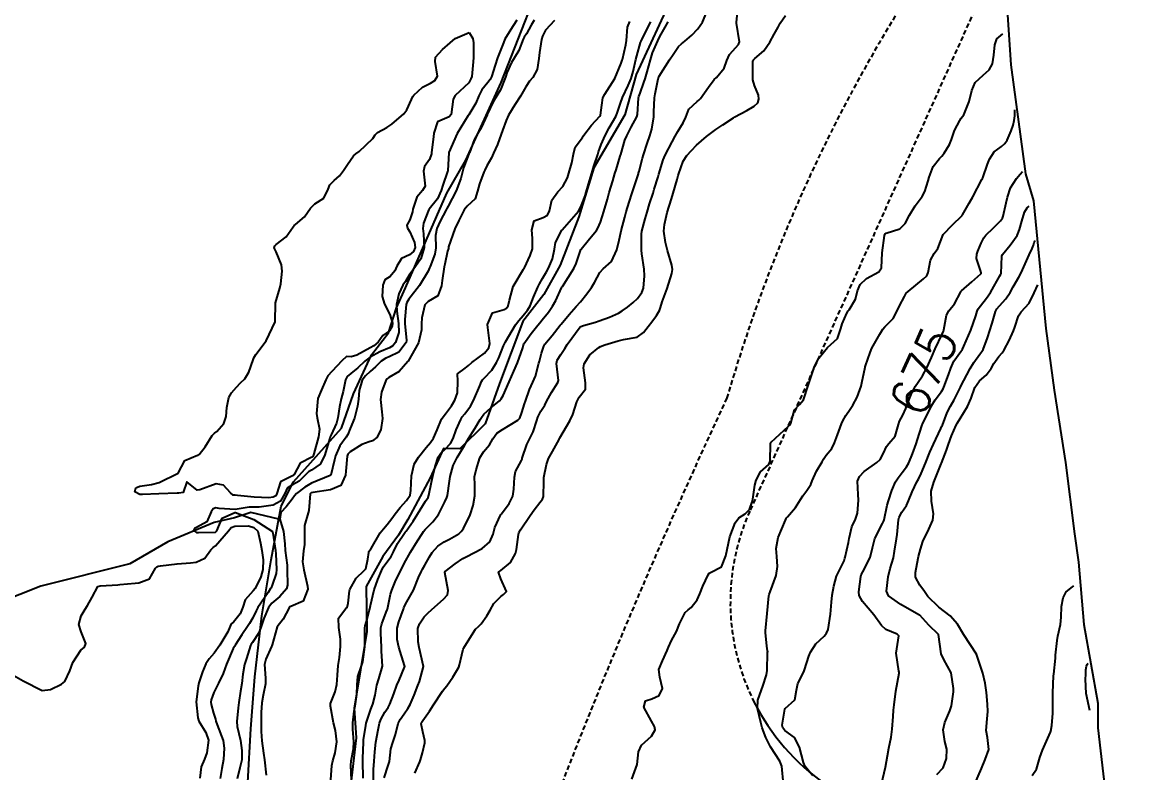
# Model space of a CAD drawing. Header units: metres. Extents: x 292545 to 299085, y 7450245 to 7463078.
# Drawn here: x 296272.5 to 296388.9, y 7456040.7 to 7456119.5 of the extents above; entities that cross this region are included whole.
import ezdxf
from ezdxf.enums import TextEntityAlignment as Align

# ---------------------------------------------------------------- set-up
doc = ezdxf.new("R2010")
doc.units = ezdxf.units.M
doc.linetypes.add('DASHED', pattern=[0.75, 0.5, -0.25])
for name, color, linetype in [('Area', 45, 'Continuous'), ('Cotas', 45, 'Continuous'), ('Curvas de Nivel 1m', 11, 'Continuous'), ('Curvas de Nivel 5m', 15, 'Continuous'), ('Hidrografia', 140, 'Continuous'), ('Vias Primárias', 230, 'Continuous'), ('Vias Secundárias', 230, 'DASHED')]:
    doc.layers.add(name, color=color, linetype=linetype)
doc.styles.add('Style-STANDARD', font='STANDARD.shx')

msp = doc.modelspace()

# ---------------------------------------------------------------- linework, layer by layer
at = {"layer": 'Area'}
msp.add_polyline3d([(296375.98, 7456120.31, 672.32), (296376.34, 7456115.07, 672.82), (296377.88, 7456103.61, 685.42), (296378.71, 7456100.78, 686.59), (296380, 7456087.37, 693.21), (296380.88, 7456080.91, 680.4), (296382.08, 7456073.3, 686.42), (296383, 7456065.82, 679.06), (296383.42, 7456062.84, 683.34), (296383.99, 7456056.3, 682.35), (296385.45, 7456048.04, 692.79), (296385.47, 7456045.43, 693.32), (296386.59, 7456035.78, 680.1)], dxfattribs=at)
at = {"layer": 'Curvas de Nivel 1m', "flags": 128}
for points, elevation in [([(296310.55, 7456040.19), (296310.98, 7456041.5), (296311.09, 7456041.91), (296311.25, 7456043.25), (296311.44, 7456043.91), (296311.75, 7456044.76), (296312.03, 7456045.91), (296312.22, 7456046.31), (296312.63, 7456046.9), (296313.04, 7456047.49), (296313.27, 7456047.89), (296313.68, 7456048.86), (296314.09, 7456049.89), (296314.24, 7456050.31), (296314.69, 7456051.88), (296314.22, 7456053.88), (296314.11, 7456054.49), (296314.09, 7456055.89), (296314.26, 7456056.37), (296314.75, 7456057.1), (296315.13, 7456057.5), (296315.54, 7456057.87), (296316.77, 7456058.94), (296317.21, 7456059.41), (296317.27, 7456059.85), (296316.91, 7456061.74), (296316.95, 7456061.85), (296317.99, 7456062.67), (296318.82, 7456063.22), (296319.21, 7456063.44), (296319.95, 7456063.81), (296320.84, 7456064.27), (296321.65, 7456064.98), (296321.98, 7456065.79), (296322.18, 7456066.47), (296322.76, 7456067.78), (296322.81, 7456067.85), (296322.88, 7456067.93), (296323.66, 7456069), (296324.04, 7456069.77), (296324.17, 7456070.51), (296324.23, 7456071.77), (296324.34, 7456072.35), (296324.95, 7456073.51), (296325.03, 7456073.67), (296325.05, 7456073.75), (296325.51, 7456075.2), (296325.79, 7456075.74), (296326.2, 7456076.51), (296326.57, 7456077.73), (296326.67, 7456078.06), (296327.01, 7456078.69), (296327.41, 7456079.34), (296327.6, 7456079.72), (296328.1, 7456080.65), (296328.79, 7456081.71), (296328.83, 7456081.92), (296328.65, 7456083.71), (296328.72, 7456084.06), (296329.08, 7456084.64), (296329.51, 7456085.28), (296329.77, 7456085.7), (296331.11, 7456087.54), (296331.19, 7456087.6), (296331.47, 7456087.68), (296332.73, 7456088.05), (296333.12, 7456088.18), (296334.2, 7456088.57), (296335.13, 7456088.99), (296335.54, 7456089.22), (296336.1, 7456089.62), (296336.68, 7456090.09), (296337.15, 7456090.53), (296337.61, 7456091.15), (296337.76, 7456091.6), (296337.87, 7456092.91), (296337.84, 7456093.6), (296337.59, 7456095.22), (296337.56, 7456095.61), (296337.55, 7456097.29), (296337.59, 7456097.61), (296337.95, 7456098.9), (296338.15, 7456099.6), (296338.41, 7456100.46), (296338.77, 7456101.6), (296338.89, 7456101.99), (296339.3, 7456103.31), (296339.39, 7456103.59), (296339.83, 7456105.08), (296340.04, 7456105.58), (296340.77, 7456106.99), (296341.08, 7456107.56), (296341.36, 7456108.06), (296341.95, 7456108.97), (296342.2, 7456109.55), (296342.52, 7456110.41), (296343.4, 7456111.2), (296343.59, 7456111.35), (296343.76, 7456111.53), (296344.6, 7456112.7), (296345.19, 7456113.51), (296345.43, 7456113.74), (296346.24, 7456114.7), (296346.52, 7456115.5), (296346.79, 7456116.15), (296347.46, 7456116.89), (296347.75, 7456117.21), (296347.83, 7456117.49), (296347.53, 7456119.45), (296347.53, 7456119.49), (296347.72, 7456121.29)], 671), ([(296313.78, 7456040.67), (296314.29, 7456041.88), (296314.36, 7456042.09), (296314.58, 7456042.82), (296314.82, 7456043.88), (296314.82, 7456044.11), (296314.6, 7456045.04), (296314.44, 7456045.88), (296314.48, 7456046.02), (296314.62, 7456046.23), (296315.3, 7456047.2), (296315.74, 7456047.86), (296316.66, 7456049.28), (296316.91, 7456049.6), (296317.11, 7456049.85), (296317.74, 7456050.77), (296318.38, 7456051.83), (296318.47, 7456052.05), (296318.7, 7456053.11), (296318.84, 7456053.7), (296318.9, 7456053.83), (296319.18, 7456054.29), (296320.15, 7456055.81), (296320.46, 7456056.08), (296320.74, 7456056.38), (296321.33, 7456057.21), (296321.68, 7456057.79), (296322.06, 7456058.5), (296322.78, 7456059.25), (296323.09, 7456059.46), (296323.38, 7456059.77), (296322.8, 7456061.09), (296322.56, 7456061.78), (296322.68, 7456061.91), (296322.81, 7456061.98), (296323.8, 7456062.79), (296324.34, 7456063.76), (296324.43, 7456064.17), (296324.64, 7456065.76), (296324.69, 7456065.93), (296324.86, 7456066.22), (296325.87, 7456067.75), (296326.29, 7456068.33), (296326.89, 7456069.11), (296327.17, 7456069.45), (296327.28, 7456069.73), (296327.29, 7456071.36), (296327.31, 7456071.73), (296327.57, 7456073.1), (296327.8, 7456073.72), (296328.23, 7456074.45), (296328.9, 7456075.71), (296328.92, 7456075.76), (296328.97, 7456075.89), (296330.04, 7456077.69), (296330.34, 7456078.35), (296330.77, 7456079.68), (296331.03, 7456080.16), (296331.69, 7456081.02), (296331.68, 7456081.67), (296331.48, 7456083.25), (296331.55, 7456083.68), (296332.14, 7456084.61), (296333.09, 7456085.39), (296333.26, 7456085.49), (296333.7, 7456085.65), (296335.1, 7456086.09), (296335.68, 7456086.21), (296337.1, 7456086.46), (296337.76, 7456086.95), (296338.27, 7456087.6), (296338.64, 7456088.07), (296339.13, 7456088.75), (296339.45, 7456089.27), (296339.56, 7456089.58), (296339.73, 7456090.17), (296340.24, 7456091.57), (296340.75, 7456093.14), (296340.81, 7456093.57), (296340.73, 7456094.02), (296340.29, 7456095.57), (296340.07, 7456096.42), (296339.91, 7456097.58), (296339.97, 7456098.31), (296340.27, 7456099.57), (296340.7, 7456100.99), (296340.88, 7456101.57), (296341.3, 7456103.03), (296341.42, 7456103.44), (296341.46, 7456103.56), (296341.94, 7456104.94), (296342.33, 7456105.55), (296342.81, 7456106.08), (296343.34, 7456106.62), (296344.4, 7456107.52), (296345.36, 7456108.27), (296346.1, 7456108.77), (296347.22, 7456109.49), (296347.31, 7456109.55), (296347.37, 7456109.59), (296348.61, 7456110.25), (296349.39, 7456110.71), (296349.78, 7456111.08), (296349.89, 7456111.46), (296349.83, 7456111.89), (296349.42, 7456112.9), (296349.26, 7456113.47), (296349.24, 7456113.66), (296349.26, 7456115.47), (296349.31, 7456115.6), (296349.45, 7456115.74), (296350.39, 7456116.52), (296351.03, 7456117.45), (296351.48, 7456118.29), (296351.9, 7456119.02), (296352.13, 7456119.43), (296352.68, 7456120.25)], 672), ([(296324.49, 7456119.76), (296324.09, 7456119.16), (296323.48, 7456118.21), (296323.23, 7456117.77), (296323.06, 7456117.37), (296322.46, 7456115.78), (296322.2, 7456115.03), (296321.81, 7456113.8), (296321.69, 7456113.53), (296321.42, 7456113.2), (296320.79, 7456112.42), (296320.5, 7456111.81), (296320.17, 7456111.03), (296319.44, 7456109.82), (296319.41, 7456109.78), (296319.37, 7456109.73), (296318.21, 7456107.84), (296317.33, 7456105.85), (296317.23, 7456103.92), (296317.21, 7456103.85), (296316.7, 7456102.44), (296316.53, 7456101.86), (296316.13, 7456101), (296315.26, 7456099.9), (296315.25, 7456099.88), (296314.66, 7456098.45), (296314.59, 7456097.88), (296314.67, 7456097.32), (296314.75, 7456095.88), (296314.38, 7456094.7), (296313.84, 7456093.89), (296313.17, 7456092.96), (296312.77, 7456092.3), (296312.51, 7456091.91), (296312.07, 7456091), (296311.84, 7456089.91), (296311.86, 7456089.19), (296312.05, 7456087.91), (296312.07, 7456086.95), (296311.73, 7456085.91), (296311.45, 7456085.56), (296311.09, 7456085.36), (296310.1, 7456084.91), (296309.08, 7456084.35), (296308.51, 7456083.95), (296307.77, 7456083.25), (296307.05, 7456082.65), (296306.68, 7456082.34), (296306.49, 7456081.98), (296306.24, 7456080.76), (296306.03, 7456079.98), (296305.85, 7456079.14), (296305.69, 7456077.98), (296305.53, 7456077.44), (296304.98, 7456076.22), (296304.89, 7456075.99), (296304.85, 7456075.87), (296304.27, 7456074), (296303.82, 7456073.12), (296302.93, 7456072.51), (296302.62, 7456072.33), (296302.34, 7456072.03), (296301.61, 7456071.34), (296300.91, 7456070.96), (296300.35, 7456070.6), (296300.11, 7456070.05), (296299.68, 7456069.26), (296298.89, 7456068.84), (296297.42, 7456068.61), (296296.89, 7456068.61), (296296.38, 7456068.6), (296294.89, 7456068.37), (296293.23, 7456068.48), (296292.89, 7456068.54), (296292.59, 7456068.44), (296292.39, 7456068.14), (296291.94, 7456067.08), (296290.86, 7456066.47), (296290.64, 7456066.38), (296290.54, 7456066.16), (296290.85, 7456065.97), (296291.05, 7456065.95), (296292.85, 7456066), (296292.99, 7456066.14), (296293.53, 7456067.47), (296294.88, 7456068.05), (296294.95, 7456068.04), (296296.87, 7456067.33), (296298.81, 7456066.06), (296298.83, 7456066.04), (296298.85, 7456065.9), (296299.14, 7456064.06), (296299.18, 7456063.7), (296299.26, 7456062.06), (296299.22, 7456061.64), (296298.79, 7456060.42), (296298.68, 7456060.16), (296298.63, 7456060.06), (296298.37, 7456059.65), (296297.29, 7456058.08), (296297.1, 7456057.74), (296296.75, 7456056.99), (296296.42, 7456056.41), (296296.21, 7456056.1), (296295.61, 7456055.22), (296294.9, 7456054.11), (296294.83, 7456053.99), (296294.71, 7456053.77), (296293.98, 7456052.12), (296293.64, 7456051.16), (296293.14, 7456050.13), (296292.65, 7456049.17), (296292.4, 7456048.39), (296292.36, 7456048.14), (296292.39, 7456047.89), (296292.63, 7456046.99), (296292.83, 7456046.34), (296292.87, 7456046.14), (296293, 7456045.75), (296293.65, 7456044.12), (296293.76, 7456043.3), (296293.68, 7456042.12), (296293.49, 7456041.19), (296293.33, 7456040.13)], 669), ([(296326.29, 7456119.74), (296325.99, 7456119.24), (296325.48, 7456118.33), (296325.25, 7456117.97), (296325.15, 7456117.75), (296324.67, 7456116.55), (296324.2, 7456115.76), (296323.91, 7456115.3), (296323.43, 7456114.22), (296323.32, 7456113.88), (296323.29, 7456113.78), (296322.76, 7456112.44), (296322.36, 7456111.79), (296322, 7456111.19), (296321.37, 7456109.84), (296321.36, 7456109.81), (296320.73, 7456108.44), (296320.34, 7456107.81), (296319.99, 7456107.17), (296319.49, 7456105.82), (296319.45, 7456105.7), (296319.33, 7456105.43), (296318.88, 7456104.25), (296318.77, 7456103.83), (296318.58, 7456103.11), (296318.09, 7456101.84), (296317.27, 7456100.22), (296317.13, 7456099.99), (296317.05, 7456099.85), (296316.44, 7456098.66), (296316.08, 7456097.86), (296315.95, 7456097.13), (296315.97, 7456095.86), (296315.87, 7456095.19), (296315.37, 7456093.87), (296315.32, 7456093.73), (296315.18, 7456093.41), (296314.27, 7456091.88), (296313.15, 7456090.47), (296312.92, 7456090.12), (296312.86, 7456089.9), (296312.71, 7456088.31), (296312.73, 7456087.9), (296312.88, 7456086.12), (296312.85, 7456085.9), (296312.09, 7456084.9), (296311.08, 7456084.41), (296310.73, 7456084.27), (296310.24, 7456083.93), (296309.65, 7456083.34), (296309.06, 7456082.85), (296308.58, 7456082.42), (296308.24, 7456081.95), (296307.93, 7456080.86), (296307.84, 7456079.96), (296307.76, 7456079.21), (296307.44, 7456077.96), (296306.98, 7456076.86), (296306.72, 7456076.23), (296306.56, 7456075.97), (296305.9, 7456075.05), (296305.44, 7456073.99), (296305.34, 7456073.6), (296304.96, 7456071.99), (296304.94, 7456071.97), (296304.92, 7456071.96), (296304.88, 7456071.95), (296302.91, 7456071.15), (296302.21, 7456070.73), (296301.34, 7456070.04), (296301.13, 7456069.81), (296300.9, 7456069.45), (296300.27, 7456068.66), (296299.69, 7456068.05), (296299.58, 7456067.34), (296299.98, 7456066.05), (296300.11, 7456064.78), (296300.16, 7456064.05), (296300.35, 7456062.51), (296300.38, 7456062.04), (296300.39, 7456060.44), (296300.28, 7456060.05), (296299.59, 7456059.23), (296298.77, 7456058.55), (296298.4, 7456058.07), (296297.9, 7456056.92), (296297.64, 7456056.08), (296297.4, 7456055.41), (296296.72, 7456054.42), (296296.57, 7456054.24), (296296.5, 7456054.09), (296296.09, 7456052.71), (296295.88, 7456052.1), (296295.7, 7456051.08), (296295.62, 7456050.1), (296295.48, 7456049.28), (296295.28, 7456048.1), (296295.21, 7456047.53), (296295.08, 7456046.11), (296295.12, 7456045.6), (296295.45, 7456044.1), (296295.61, 7456043.07), (296295.6, 7456042.1), (296295.4, 7456041.26), (296295.13, 7456040.1)], 668), ([(296328.41, 7456119.72), (296327.48, 7456118.69), (296327.15, 7456118.06), (296327.06, 7456117.73), (296326.84, 7456116.35), (296326.78, 7456115.74), (296326.6, 7456114.57), (296326.14, 7456113.74), (296325.81, 7456113.36), (296325.41, 7456112.74), (296324.85, 7456111.76), (296324.28, 7456110.87), (296323.61, 7456109.78), (296323.37, 7456109.23), (296322.96, 7456108.18), (296322.83, 7456107.79), (296322.43, 7456106.7), (296322.04, 7456105.79), (296321.82, 7456105.3), (296321.31, 7456104.44), (296321.1, 7456104.01), (296321.02, 7456103.8), (296320.54, 7456102.55), (296320.35, 7456101.81), (296320.1, 7456100.98), (296319.27, 7456100.22), (296318.96, 7456099.82), (296318.37, 7456098.71), (296317.96, 7456097.84), (296317.31, 7456095.94), (296317.29, 7456095.85), (296317.29, 7456095.77), (296317.21, 7456095.51), (296316.91, 7456094.13), (296316.86, 7456093.85), (296316.63, 7456092.4), (296316.55, 7456091.86), (296316.19, 7456090.82), (296315.15, 7456090.22), (296314.83, 7456089.87), (296314.5, 7456088.5), (296314.45, 7456087.88), (296314.47, 7456087.24), (296314.16, 7456085.88), (296313.07, 7456083.93), (296313.04, 7456083.9), (296312.11, 7456082.86), (296311.05, 7456082.23), (296310.87, 7456082.1), (296310.72, 7456081.92), (296310.27, 7456080.69), (296310.16, 7456079.93), (296310.3, 7456078.63), (296310.37, 7456077.93), (296310.18, 7456076.73), (296309.79, 7456075.93), (296309.33, 7456075.57), (296308.97, 7456075.48), (296308.21, 7456075.2), (296306.96, 7456074.43), (296306.73, 7456074.19), (296306.66, 7456073.97), (296306.52, 7456072.38), (296306.48, 7456071.97), (296305.99, 7456070.9), (296304.91, 7456070.44), (296303.06, 7456070.17), (296302.9, 7456070.12), (296302.84, 7456070.08), (296302.79, 7456070.02), (296302.63, 7456068.28), (296302.57, 7456068.02), (296302.19, 7456066.7), (296302.2, 7456066.03), (296302.19, 7456064.68), (296302.08, 7456064.03), (296301.98, 7456062.86), (296302.11, 7456062.03), (296302.49, 7456060.32), (296302.52, 7456060.02), (296302.05, 7456058.75), (296300.76, 7456058.2), (296300.66, 7456058.15), (296300.57, 7456058.04), (296299.96, 7456056.84), (296299.33, 7456056.06), (296298.8, 7456054.15), (296298.77, 7456054.07), (296298.71, 7456053.98), (296298.11, 7456052.67), (296298, 7456052.08), (296298.09, 7456050.66), (296298.08, 7456050.08), (296297.85, 7456048.88), (296297.7, 7456048.08), (296297.63, 7456047.07), (296297.62, 7456046.08), (296297.64, 7456045.05), (296297.72, 7456044.08), (296297.87, 7456042.78), (296297.98, 7456042.08), (296298.15, 7456040.48)], 667), ([(296304.94, 7456039.99), (296305.07, 7456041.49), (296305.16, 7456041.99), (296305.41, 7456042.81), (296305.58, 7456043.98), (296305.43, 7456045.16), (296305.23, 7456045.98), (296304.9, 7456047.73), (296304.93, 7456047.99), (296305.4, 7456049.23), (296305.59, 7456049.98), (296305.66, 7456050.99), (296305.72, 7456051.98), (296305.85, 7456052.83), (296305.96, 7456053.98), (296305.95, 7456054.75), (296305.8, 7456055.98), (296305.76, 7456056.97), (296306.54, 7456057.97), (296306.66, 7456058.07), (296306.77, 7456058.55), (296306.92, 7456059.83), (296306.95, 7456059.97), (296307.6, 7456061.16), (296308.44, 7456061.95), (296308.62, 7456062.14), (296308.82, 7456063.16), (296308.92, 7456063.86), (296308.95, 7456063.95), (296309.18, 7456064.29), (296310.14, 7456065.93), (296310.46, 7456066.33), (296310.87, 7456066.8), (296311.35, 7456067.44), (296311.7, 7456067.91), (296312.22, 7456068.58), (296312.9, 7456069.3), (296313.26, 7456069.89), (296313.36, 7456070.35), (296313.42, 7456071.89), (296313.7, 7456073.13), (296314.14, 7456073.88), (296314.96, 7456074.88), (296315.42, 7456075.41), (296315.74, 7456075.86), (296316.12, 7456076.72), (296316.56, 7456077.85), (296316.74, 7456078.11), (296317, 7456078.4), (296317.61, 7456079.24), (296317.96, 7456079.84), (296318.25, 7456080.62), (296318.29, 7456081.84), (296318.26, 7456082.63), (296319.06, 7456083.21), (296319.39, 7456083.5), (296319.74, 7456083.82), (296321.08, 7456084.8), (296321.54, 7456085.34), (296321.64, 7456085.79), (296321.42, 7456087.49), (296321.39, 7456087.8), (296321.91, 7456089.01), (296323.14, 7456089.38), (296323.39, 7456089.52), (296323.56, 7456089.77), (296323.71, 7456090.34), (296324.09, 7456091.77), (296325.18, 7456093.59), (296325.25, 7456093.69), (296325.28, 7456093.75), (296325.89, 7456095.05), (296326.11, 7456095.74), (296326.12, 7456096.84), (296326.05, 7456097.74), (296326.31, 7456098.67), (296327.25, 7456099.03), (296327.69, 7456099.29), (296327.89, 7456099.72), (296328.13, 7456100.86), (296328.76, 7456101.71), (296329.29, 7456102.27), (296329.78, 7456103.21), (296329.94, 7456103.69), (296330.23, 7456104.78), (296330.41, 7456105.69), (296330.6, 7456106.43), (296331.35, 7456107.44), (296331.45, 7456107.58), (296331.5, 7456107.68), (296332.32, 7456108.71), (296333.17, 7456109.66), (296333.24, 7456109.79), (296333.39, 7456110.82), (296333.49, 7456111.58), (296333.52, 7456111.66), (296333.72, 7456111.97), (296334.76, 7456113.64), (296335.44, 7456115.22), (296335.53, 7456115.54), (296335.55, 7456115.63), (296335.93, 7456117.16), (296335.99, 7456117.62), (296336.09, 7456119.02), (296336.33, 7456119.62)], 667), ([(296307.12, 7456039.96), (296307.03, 7456041.5), (296307.07, 7456041.97), (296307.32, 7456043.23), (296307.36, 7456043.96), (296307.25, 7456045.32), (296307.25, 7456045.96), (296307.38, 7456047.21), (296307.53, 7456047.96), (296307.68, 7456048.93), (296307.7, 7456049.96), (296307.79, 7456050.85), (296308.18, 7456051.96), (296308.29, 7456052.36), (296308.5, 7456053.95), (296308.51, 7456054.16), (296308.5, 7456055.95), (296308.54, 7456056.15), (296308.75, 7456056.87), (296308.97, 7456057.73), (296309.03, 7456057.95), (296309.11, 7456058.29), (296309.5, 7456059.94), (296309.89, 7456061.03), (296310.25, 7456061.93), (296310.43, 7456062.31), (296310.82, 7456062.83), (296311.29, 7456063.45), (296311.51, 7456063.91), (296311.94, 7456064.81), (296312.69, 7456065.9), (296312.76, 7456065.99), (296312.86, 7456066.11), (296313.6, 7456067.16), (296314.05, 7456067.88), (296314.9, 7456069.23), (296315.15, 7456069.62), (296315.25, 7456069.87), (296315.53, 7456071.25), (296315.65, 7456071.86), (296315.9, 7456072.9), (296316.23, 7456073.86), (296316.51, 7456074.3), (296316.96, 7456074.71), (296317.52, 7456075.29), (296317.8, 7456075.84), (296318.1, 7456076.72), (296318.59, 7456077.83), (296318.74, 7456078.09), (296319, 7456078.42), (296319.6, 7456079.23), (296319.93, 7456079.82), (296320.6, 7456081.37), (296320.77, 7456081.8), (296320.87, 7456081.98), (296321.05, 7456082.16), (296321.85, 7456083), (296322.34, 7456083.79), (296322.57, 7456084.29), (296323.09, 7456085.57), (296323.18, 7456085.78), (296323.29, 7456085.97), (296324.34, 7456087.76), (296324.67, 7456088.21), (296325.13, 7456088.73), (296325.59, 7456089.29), (296325.87, 7456089.74), (296326.23, 7456090.66), (296326.68, 7456091.73), (296326.85, 7456092.05), (296327.17, 7456092.64), (296327.57, 7456093.34), (296327.8, 7456093.72), (296328.23, 7456094.69), (296328.41, 7456095.72), (296328.54, 7456096.4), (296329.2, 7456097.71), (296329.22, 7456097.73), (296329.23, 7456097.75), (296330.94, 7456099.68), (296331.06, 7456099.87), (296331.26, 7456100.31), (296331.64, 7456101.31), (296331.76, 7456101.68), (296332.1, 7456102.87), (296332.33, 7456103.67), (296332.55, 7456104.43), (296332.96, 7456105.66), (296333.06, 7456105.94), (296333.34, 7456106.69), (296333.73, 7456107.65), (296334.17, 7456108.46), (296334.87, 7456109.64), (296335.02, 7456109.99), (296335.4, 7456111.13), (296335.52, 7456111.51), (296335.57, 7456111.63), (296336.16, 7456112.88), (296336.46, 7456113.62), (296336.67, 7456114.37), (296336.96, 7456115.61), (296337.06, 7456116), (296337.47, 7456117.39), (296337.52, 7456117.56), (296337.54, 7456117.61), (296337.6, 7456117.73), (296338.55, 7456119.59)], 668), ([(296308.33, 7456040.17), (296308.29, 7456041.95), (296308.3, 7456042.23), (296308.37, 7456043.95), (296308.38, 7456044.17), (296308.61, 7456045.7), (296308.67, 7456045.95), (296309.16, 7456047.42), (296309.35, 7456047.94), (296309.6, 7456048.89), (296309.77, 7456049.93), (296310, 7456050.6), (296310.37, 7456051.92), (296310.28, 7456053.5), (296310.25, 7456053.93), (296310.2, 7456055.4), (296310.21, 7456055.93), (296310.3, 7456056.36), (296310.76, 7456057.58), (296310.85, 7456057.83), (296310.88, 7456057.92), (296311.21, 7456059.48), (296311.34, 7456059.91), (296311.76, 7456060.94), (296312.25, 7456061.91), (296312.44, 7456062.27), (296312.82, 7456063), (296313.13, 7456063.59), (296313.3, 7456063.89), (296314.03, 7456065.07), (296314.56, 7456065.87), (296314.68, 7456066.05), (296314.86, 7456066.27), (296315.67, 7456067.07), (296316.24, 7456067.86), (296316.46, 7456068.28), (296316.9, 7456069.19), (296317.12, 7456069.63), (296317.2, 7456069.85), (296317.4, 7456071.36), (296317.46, 7456071.84), (296317.78, 7456073), (296318.2, 7456073.84), (296318.49, 7456074.3), (296318.97, 7456075.08), (296319.4, 7456075.82), (296320.05, 7456076.88), (296320.64, 7456077.81), (296320.77, 7456078.03), (296321, 7456078.37), (296321.76, 7456079.05), (296322.64, 7456079.78), (296322.83, 7456079.98), (296323.03, 7456080.33), (296323.66, 7456081.77), (296324.17, 7456082.88), (296324.54, 7456083.76), (296325.09, 7456085.35), (296325.18, 7456085.66), (296325.22, 7456085.75), (296325.99, 7456086.86), (296326.68, 7456087.73), (296326.88, 7456087.97), (296327.12, 7456088.27), (296327.78, 7456089.08), (296328.23, 7456089.72), (296328.55, 7456090.32), (296329.16, 7456091.65), (296329.19, 7456091.71), (296329.25, 7456091.8), (296330.46, 7456093.69), (296330.69, 7456094.19), (296331.19, 7456095.68), (296331.21, 7456095.72), (296332.11, 7456096.78), (296332.84, 7456097.66), (296332.99, 7456097.9), (296333.24, 7456098.55), (296333.59, 7456099.65), (296333.98, 7456100.95), (296334.18, 7456101.65), (296334.55, 7456102.89), (296334.77, 7456103.64), (296334.89, 7456104.05), (296335.33, 7456105.46), (296335.37, 7456105.59), (296335.38, 7456105.63), (296335.82, 7456107.15), (296336.01, 7456107.62), (296336.48, 7456108.5), (296337.07, 7456109.61), (296337.13, 7456109.86), (296337.23, 7456111.61), (296337.27, 7456111.75), (296337.41, 7456112.09), (296337.82, 7456113.2), (296337.95, 7456113.6), (296338.14, 7456114.31), (296338.5, 7456115.59), (296338.73, 7456116.31), (296339.26, 7456117.58), (296339.48, 7456118.02), (296340.06, 7456119), (296340.37, 7456119.57)], 669), ([(296336.55, 7456040.04), (296337.09, 7456041.61), (296337.26, 7456042.93), (296337.56, 7456043.61), (296338.6, 7456044.57), (296338.98, 7456045.22), (296338.92, 7456045.59), (296338.62, 7456046.14), (296337.81, 7456047.6), (296337.98, 7456048.27), (296338.65, 7456048.48), (296339.41, 7456048.83), (296339.75, 7456049.58), (296339.48, 7456050.78), (296339.39, 7456051.58), (296339.78, 7456052.49), (296340.27, 7456053.57), (296340.39, 7456053.9), (296340.72, 7456054.63), (296341.23, 7456055.56), (296341.54, 7456056.35), (296342.15, 7456057.55), (296342.47, 7456057.83), (296342.76, 7456058.08), (296343.4, 7456058.9), (296343.69, 7456059.53), (296344, 7456060.32), (296344.57, 7456061.52), (296344.66, 7456061.67), (296344.81, 7456061.77), (296345.97, 7456062.35), (296346.42, 7456063.5), (296346.85, 7456065.49), (296347.38, 7456066.98), (296347.77, 7456067.48), (296348.44, 7456067.91), (296348.89, 7456068.37), (296349.19, 7456069.18), (296349.23, 7456069.47), (296349.45, 7456070.93), (296349.61, 7456071.46), (296350.05, 7456072.34), (296350.94, 7456073.08), (296351.06, 7456073.45), (296351.11, 7456075.31), (296351.17, 7456075.45), (296352.99, 7456077.13), (296353.15, 7456077.26), (296353.22, 7456077.42), (296353.61, 7456078.82), (296354.13, 7456079.41), (296354.56, 7456079.87), (296355.04, 7456081.4), (296355.73, 7456083.39), (296356.19, 7456084.27), (296357.09, 7456085.37), (296358.15, 7456086.32), (296358.47, 7456087.36), (296358.61, 7456087.87), (296359.13, 7456088.97), (296359.26, 7456089.22), (296359.35, 7456089.35), (296360.03, 7456090.46), (296360.25, 7456091.34), (296360.51, 7456092), (296361.18, 7456092.63), (296362.47, 7456093.31), (296362.75, 7456093.75), (296362.82, 7456095.31), (296363.08, 7456097.15), (296363.14, 7456097.3), (296363.23, 7456097.38), (296364.69, 7456097.84), (296365.24, 7456098.4), (296365.69, 7456099.27), (296366.29, 7456100.24), (296367.01, 7456101.25), (296367.29, 7456101.77), (296367.67, 7456102.87), (296367.77, 7456103.25), (296368.18, 7456104.38), (296368.84, 7456105.23), (296369.08, 7456105.48), (296369.33, 7456105.79), (296369.88, 7456106.69), (296370.09, 7456107.22), (296370.42, 7456108.17), (296370.96, 7456109.21), (296371.13, 7456109.45), (296371.38, 7456109.81), (296371.97, 7456111.2), (296372.23, 7456112.38), (296372.58, 7456113.19), (296373.43, 7456113.99), (296374.07, 7456114.54), (296374.41, 7456115.17), (296374.55, 7456116.08), (296374.64, 7456117.17), (296374.87, 7456117.78), (296375.48, 7456118.31)], 673), ([(296352.45, 7456039.52), (296352.28, 7456041.43), (296352.07, 7456041.94), (296351.1, 7456043.44), (296350.6, 7456044.44), (296350.23, 7456045.45), (296350.07, 7456046), (296349.74, 7456047.46), (296349.77, 7456048.34), (296350.17, 7456049.45), (296350.29, 7456049.83), (296350.68, 7456051.01), (296350.76, 7456051.45), (296350.8, 7456053.36), (296350.81, 7456053.45), (296350.8, 7456053.53), (296350.72, 7456054.03), (296350.56, 7456055.45), (296350.56, 7456055.62), (296350.75, 7456057.45), (296350.93, 7456059.3), (296350.96, 7456059.45), (296351.06, 7456059.72), (296351.71, 7456061.44), (296351.85, 7456062.4), (296351.75, 7456063.44), (296351.68, 7456064.27), (296351.91, 7456065.43), (296352.69, 7456067.25), (296352.76, 7456067.42), (296352.79, 7456067.51), (296352.88, 7456067.61), (296353.71, 7456068.59), (296354.25, 7456069.41), (296354.49, 7456069.82), (296354.91, 7456070.36), (296355.33, 7456070.99), (296355.48, 7456071.39), (296355.94, 7456072.38), (296356.52, 7456073.38), (296356.67, 7456073.66), (296356.95, 7456074.06), (296357.54, 7456074.79), (296357.82, 7456075.36), (296358.14, 7456076.2), (296358.55, 7456077.35), (296358.68, 7456077.67), (296359.01, 7456078.25), (296359.46, 7456078.91), (296359.74, 7456079.34), (296360.2, 7456080.17), (296360.62, 7456081.33), (296360.7, 7456081.68), (296361.04, 7456083.33), (296361.04, 7456083.35), (296361.06, 7456083.44), (296361.55, 7456084.86), (296361.75, 7456085.32), (296362.57, 7456086.77), (296362.91, 7456087.3), (296363.12, 7456087.56), (296363.98, 7456088.43), (296364.45, 7456089.29), (296364.66, 7456089.76), (296365.16, 7456090.75), (296365.35, 7456091.08), (296365.55, 7456091.27), (296367.18, 7456092.6), (296367.5, 7456092.92), (296367.65, 7456093.25), (296367.89, 7456094.55), (296368.27, 7456095.24), (296368.66, 7456095.79), (296369.23, 7456097.23), (296370.22, 7456098.25), (296371.18, 7456099.21), (296371.21, 7456099.25), (296371.25, 7456099.3), (296371.95, 7456100.52), (296372.33, 7456101.19), (296373.3, 7456103.01), (296373.36, 7456103.13), (296373.38, 7456103.18), (296373.87, 7456104.62), (296374.1, 7456105.17), (296374.59, 7456105.91), (296375.34, 7456106.49), (296375.71, 7456106.79), (296375.95, 7456107.15), (296376.38, 7456108.12), (296376.58, 7456108.72), (296376.69, 7456109.21), (296376.74, 7456109.72), (296376.75, 7456110.33)], 674), ([(296362.76, 7456039.52), (296363.17, 7456041.3), (296363.37, 7456042.51), (296363.52, 7456043.3), (296363.77, 7456044.46), (296363.88, 7456045.29), (296363.98, 7456046.64), (296364.02, 7456047.29), (296364.07, 7456047.86), (296364.27, 7456049.29), (296364.61, 7456051.2), (296364.6, 7456051.28), (296364.57, 7456051.39), (296364.29, 7456053.29), (296364.57, 7456055.12), (296364.39, 7456055.29), (296363.2, 7456055.76), (296362.74, 7456056.19), (296361.96, 7456057.32), (296360.77, 7456058.71), (296360.42, 7456059.33), (296360.39, 7456059.73), (296360.58, 7456061.33), (296360.63, 7456061.5), (296360.81, 7456061.81), (296361.56, 7456063.32), (296361.81, 7456064.34), (296362.05, 7456065.31), (296362.87, 7456066.91), (296363, 7456067.17), (296363.03, 7456067.3), (296363.36, 7456068.84), (296363.49, 7456069.29), (296363.85, 7456070.36), (296364.23, 7456071.29), (296364.5, 7456071.71), (296364.93, 7456072.24), (296365.38, 7456072.84), (296365.61, 7456073.27), (296366.02, 7456074.21), (296366.4, 7456075.27), (296366.53, 7456075.72), (296366.99, 7456077.14), (296367.04, 7456077.26), (296367.07, 7456077.34), (296367.99, 7456079.25), (296368.37, 7456079.89), (296369.04, 7456080.76), (296369.22, 7456081.05), (296369.3, 7456081.23), (296369.78, 7456082.5), (296370.04, 7456083.22), (296370.36, 7456083.93), (296371.09, 7456084.97), (296371.2, 7456085.1), (296371.26, 7456085.21), (296371.41, 7456085.52), (296372.14, 7456087.19), (296372.66, 7456088.72), (296372.78, 7456089.19), (296372.89, 7456089.43), (296373.14, 7456089.75), (296373.77, 7456090.55), (296374.2, 7456091.17), (296374.56, 7456091.77), (296375.18, 7456092.9), (296375.27, 7456093.07), (296375.3, 7456093.16), (296375.38, 7456094.98), (296375.45, 7456095.16), (296376.25, 7456096.12), (296376.99, 7456097.14), (296377.08, 7456097.3), (296377.24, 7456097.76), (296377.49, 7456098.66), (296377.77, 7456099.6), (296378.04, 7456100.03), (296378.24, 7456100.23)], 676), ([(296368.56, 7456040.55), (296369.24, 7456041.23), (296369.56, 7456042.24), (296369.62, 7456043.22), (296369.39, 7456044.02), (296369.21, 7456045.23), (296369.39, 7456046), (296369.91, 7456047.22), (296370.09, 7456047.77), (296370.31, 7456049.21), (296370.32, 7456049.56), (296370.08, 7456051.22), (296369.31, 7456052.62), (296369.02, 7456053.23), (296368.73, 7456055.23), (296367.73, 7456056.23), (296366.78, 7456057.26), (296366.75, 7456057.28), (296366.69, 7456057.32), (296364.77, 7456058.41), (296363.5, 7456059.3), (296363.27, 7456059.78), (296363.44, 7456061.3), (296363.68, 7456062.17), (296364, 7456063.29), (296364.11, 7456064.01), (296364.32, 7456065.29), (296364.4, 7456065.74), (296364.54, 7456067.28), (296364.6, 7456067.56), (296364.88, 7456068.08), (296365.37, 7456068.8), (296365.59, 7456069.27), (296365.98, 7456070.21), (296366.48, 7456071.26), (296366.64, 7456071.55), (296366.93, 7456072.16), (296367.39, 7456073.25), (296367.83, 7456074.38), (296368.21, 7456075.24), (296368.99, 7456076.86), (296369.1, 7456077.12), (296369.15, 7456077.23), (296369.66, 7456078.57), (296370, 7456079.22), (296370.37, 7456079.87), (296371.03, 7456081.21), (296371.04, 7456081.25), (296372.07, 7456083.19), (296372.46, 7456083.81), (296373.09, 7456084.67), (296373.3, 7456084.97), (296373.41, 7456085.18), (296373.87, 7456086.41), (296374.14, 7456087.17), (296374.36, 7456087.93), (296374.72, 7456089.16), (296374.87, 7456089.43), (296375.14, 7456089.75), (296375.82, 7456090.49), (296376.25, 7456091.15), (296376.58, 7456091.74), (296377.18, 7456092.77), (296377.39, 7456093.14), (296377.57, 7456093.52), (296378.26, 7456095.12), (296378.57, 7456095.76), (296378.7, 7456096.14), (296378.79, 7456096.42), (296378.86, 7456096.54), (296378.92, 7456096.6)], 677), ([(296372.55, 7456039.56), (296373.26, 7456041.18), (296373.63, 7456042.12), (296374.01, 7456043.17), (296373.87, 7456044.43), (296373.73, 7456045.17), (296373.85, 7456046.4), (296373.92, 7456047.17), (296373.89, 7456047.92), (296373.77, 7456049.17), (296373.64, 7456050.15), (296373.4, 7456051.18), (296373.21, 7456051.71), (296372.71, 7456053.19), (296371.38, 7456055.2), (296370.74, 7456056.34), (296369.97, 7456057.22), (296368.77, 7456058.11), (296367.63, 7456059.25), (296367.28, 7456059.75), (296366.79, 7456060.43), (296366.32, 7456061.26), (296366.32, 7456061.75), (296366.61, 7456063.26), (296366.64, 7456063.44), (296366.84, 7456064.22), (296367.1, 7456065.01), (296367.21, 7456065.25), (296367.6, 7456065.99), (296368.13, 7456067.24), (296368.21, 7456067.92), (296368, 7456069.24), (296367.97, 7456070.3), (296368.24, 7456071.24), (296368.94, 7456072.99), (296369.01, 7456073.16), (296369.04, 7456073.23), (296369.58, 7456074.61), (296369.78, 7456075.22), (296370.1, 7456076.1), (296370.6, 7456077.21), (296370.73, 7456077.48), (296371, 7456077.94), (296371.78, 7456079.2), (296372.16, 7456080.06), (296372.56, 7456081.19), (296373.05, 7456081.89), (296373.75, 7456082.48), (296374.25, 7456083.17), (296374.55, 7456083.69), (296375.08, 7456084.44), (296375.42, 7456084.83), (296375.64, 7456085.15), (296376.14, 7456086.11), (296376.62, 7456087.14), (296376.75, 7456087.51), (296377.13, 7456088.71), (296377.42, 7456089.14), (296378.24, 7456090.03), (296378.78, 7456091.12), (296379.17, 7456091.96)], 678), ([(296378.56, 7456040.45), (296379.02, 7456041.11), (296379.37, 7456042.32), (296379.65, 7456043.1), (296380.5, 7456044.98), (296380.53, 7456045.09), (296380.62, 7456045.69), (296380.75, 7456046.97), (296380.75, 7456047.09), (296380.73, 7456049.02), (296380.73, 7456049.09), (296380.82, 7456050.95), (296380.84, 7456051.09), (296381.01, 7456052.77), (296381.03, 7456053.09), (296381.2, 7456054.61), (296381.28, 7456055.08), (296381.53, 7456056.3), (296381.62, 7456057.08), (296381.66, 7456058.19), (296381.82, 7456059.08), (296382.13, 7456059.73), (296382.79, 7456060.26), (296382.94, 7456060.34)], 679)]:
    msp.add_lwpolyline(points, dxfattribs=dict(at, elevation=elevation))
at = {"layer": 'Curvas de Nivel 5m', "flags": 128}
for points, elevation in [([(296309.41, 7456039.94), (296309.44, 7456041.06), (296309.5, 7456041.94), (296309.56, 7456042.91), (296309.66, 7456043.93), (296309.91, 7456045.24), (296310.07, 7456045.93), (296310.21, 7456046.33), (296310.63, 7456047.09), (296310.96, 7456047.59), (296311.14, 7456047.92), (296311.56, 7456049.01), (296311.89, 7456049.91), (296312.12, 7456050.46), (296312.69, 7456051.8), (296312.72, 7456051.87), (296312.72, 7456051.9), (296312.69, 7456052), (296312.07, 7456053.91), (296311.92, 7456054.71), (296311.92, 7456055.91), (296312.07, 7456056.58), (296312.56, 7456057.9), (296312.61, 7456058.05), (296312.77, 7456058.42), (296313.61, 7456059.89), (296314.15, 7456061.23), (296314.46, 7456061.88), (296314.58, 7456062.1), (296314.81, 7456062.54), (296315.29, 7456063.4), (296315.59, 7456063.86), (296316.18, 7456064.52), (296316.84, 7456064.98), (296317.42, 7456065.27), (296318.38, 7456065.83), (296318.63, 7456066.05), (296318.86, 7456066.38), (296319.58, 7456067.82), (296319.88, 7456068.8), (296320.06, 7456069.81), (296320.06, 7456070.96), (296320.03, 7456071.81), (296320.19, 7456072.55), (296320.6, 7456073.81), (296320.96, 7456074.41), (296321.61, 7456075.15), (296321.94, 7456075.79), (296322.39, 7456076.38), (296322.98, 7456076.76), (296324.59, 7456077.76), (296324.78, 7456077.96), (296325, 7456078.54), (296325.29, 7456079.48), (296325.38, 7456079.75), (296325.82, 7456080.96), (296326.17, 7456081.74), (296326.42, 7456082.36), (296326.79, 7456083.73), (296326.85, 7456083.95), (296327.08, 7456084.78), (296327.3, 7456085.52), (296327.41, 7456085.73), (296328.17, 7456086.65), (296329.02, 7456087.71), (296329.06, 7456087.76), (296329.11, 7456087.83), (296329.97, 7456088.86), (296330.71, 7456089.69), (296331.15, 7456090.19), (296331.83, 7456091), (296332.3, 7456091.67), (296332.62, 7456092.21), (296333.18, 7456093.26), (296333.53, 7456093.65), (296334.42, 7456094.42), (296334.96, 7456095.63), (296335.22, 7456096.66), (296335.39, 7456097.47), (296335.42, 7456097.63), (296335.8, 7456099.08), (296335.95, 7456099.62), (296336.25, 7456100.63), (296336.57, 7456101.62), (296336.74, 7456102.16), (296337.23, 7456103.61), (296337.25, 7456103.67), (296337.31, 7456103.89), (296337.68, 7456105.25), (296337.78, 7456105.61), (296338.14, 7456106.81), (296338.43, 7456107.6), (296338.66, 7456108.3), (296338.85, 7456109.6), (296338.87, 7456110.11), (296338.94, 7456111.59), (296339, 7456112), (296339.32, 7456113.59), (296339.43, 7456113.88), (296340.51, 7456115.57), (296340.88, 7456116.14), (296341.46, 7456116.99), (296341.75, 7456117.28), (296342.12, 7456117.55), (296342.85, 7456118.18), (296343.49, 7456118.84), (296343.96, 7456119.53), (296344.42, 7456120.62)], 670), ([(296355.53, 7456040.41), (296354.75, 7456041.4), (296354.57, 7456041.82), (296354.16, 7456043.41), (296353.62, 7456044.44), (296352.61, 7456045.18), (296352.41, 7456045.43), (296352.33, 7456045.72), (296352.61, 7456047.42), (296352.64, 7456047.47), (296353.66, 7456048.4), (296353.82, 7456049.41), (296353.98, 7456050.1), (296354.64, 7456051.4), (296354.65, 7456051.43), (296354.68, 7456051.53), (296355.14, 7456052.97), (296355.3, 7456053.39), (296355.86, 7456054.25), (296356.73, 7456055.07), (296356.98, 7456055.38), (296357.15, 7456055.78), (296357.41, 7456057.37), (296357.49, 7456058.65), (296357.57, 7456059.37), (296357.74, 7456060.32), (296358.03, 7456061.36), (296358.82, 7456062.99), (296358.92, 7456063.25), (296358.95, 7456063.35), (296359.29, 7456064.9), (296359.36, 7456065.34), (296359.65, 7456066.56), (296360.01, 7456067.34), (296360.25, 7456067.97), (296360.35, 7456069.34), (296360.29, 7456069.96), (296360.23, 7456071.34), (296360.44, 7456071.83), (296360.93, 7456072.37), (296362.26, 7456073.31), (296362.63, 7456073.63), (296362.96, 7456074.27), (296363.28, 7456074.98), (296363.54, 7456075.29), (296364.19, 7456076.08), (296364.54, 7456077.28), (296364.65, 7456077.63), (296365, 7456078.28), (296365.31, 7456078.98), (296365.41, 7456079.28), (296365.86, 7456080.44), (296366.3, 7456081.27), (296366.59, 7456081.73), (296367.05, 7456082.41), (296367.52, 7456083.25), (296367.99, 7456084.34), (296368.39, 7456085.24), (296369.11, 7456086.79), (296369.26, 7456087.08), (296369.31, 7456087.23), (296369.59, 7456088.76), (296369.83, 7456089.22), (296370.4, 7456089.96), (296371.08, 7456091.21), (296371.11, 7456091.26), (296371.16, 7456091.32), (296372.25, 7456092.27), (296373.18, 7456093.11), (296373.21, 7456093.15), (296373.22, 7456093.18), (296373.18, 7456093.35), (296372.74, 7456094.73), (296372.77, 7456095.19), (296372.88, 7456095.51), (296373.22, 7456096.35), (296373.49, 7456096.91), (296373.69, 7456097.18), (296374.48, 7456097.92), (296375.25, 7456098.67), (296375.45, 7456098.96), (296375.52, 7456099.16), (296375.85, 7456100.58), (296375.97, 7456101.15), (296376.29, 7456102.15), (296376.94, 7456103.14), (296377.31, 7456103.57), (296377.56, 7456103.86)], 675), ([(296270.68, 7456051.51), (296272.66, 7456050.37), (296274.65, 7456049.35), (296275.53, 7456049.46), (296276.66, 7456050.02), (296277.04, 7456050.32), (296277.56, 7456051.44), (296277.85, 7456052.31), (296278.71, 7456053.6), (296279.09, 7456053.92), (296279.23, 7456054.29), (296278.73, 7456055.54), (296278.49, 7456056.3), (296278.75, 7456057.21), (296279.16, 7456057.89), (296279.4, 7456058.29), (296279.88, 7456059.18), (296280.48, 7456060.28), (296280.72, 7456060.35), (296280.78, 7456060.35), (296282.58, 7456060.46), (296282.79, 7456060.48), (296284.4, 7456060.62), (296284.79, 7456060.66), (296285.93, 7456061.08), (296286.53, 7456062.21), (296286.67, 7456062.36), (296286.81, 7456062.41), (296287.06, 7456062.45), (296288.82, 7456062.68), (296290.22, 7456062.76), (296290.82, 7456062.83), (296291.71, 7456063.26), (296292.34, 7456064.14), (296292.59, 7456064.39), (296292.84, 7456064.57), (296294.21, 7456066.12), (296294.5, 7456066.48), (296294.86, 7456066.63), (296296.3, 7456066.66), (296296.86, 7456066.49), (296297.27, 7456066.08), (296297.58, 7456064.82), (296297.69, 7456064.08), (296297.84, 7456063.09), (296297.82, 7456062.07), (296297.59, 7456061.29), (296296.99, 7456060.09), (296296.78, 7456059.82), (296295.97, 7456058.9), (296295.72, 7456058.1), (296295.44, 7456057.41), (296294.74, 7456056.55), (296294.5, 7456056.35), (296294.39, 7456056.12), (296294.15, 7456055.54), (296293.31, 7456054.13), (296292.7, 7456053.3), (296292.16, 7456052.69), (296291.84, 7456052.15), (296291.49, 7456051.34), (296291.09, 7456050.16), (296291.01, 7456049.81), (296290.82, 7456048.16), (296290.97, 7456046.5), (296291.1, 7456046.16), (296291.81, 7456044.95), (296292.09, 7456044.15), (296291.92, 7456042.81), (296291.67, 7456042.15), (296291.35, 7456041.36), (296291.19, 7456040.15)], 670), ([(296384.63, 7456047.27), (296384.23, 7456049.05), (296384.18, 7456050.55), (296384.2, 7456051.05), (296384.2, 7456051.54), (296384.26, 7456051.92), (296384.34, 7456052.1), (296384.41, 7456052.21), (296384.45, 7456052.25)], 680)]:
    msp.add_lwpolyline(points, dxfattribs=dict(at, elevation=elevation))
at = {"layer": 'Curvas de Nivel 5m', "elevation": 670, "flags": 128}
msp.add_lwpolyline([(296319.48, 7456118.46), (296319.87, 7456117.82), (296319.92, 7456117.36), (296319.94, 7456115.82), (296319.9, 7456115.36), (296319.74, 7456113.82), (296319.66, 7456113.58), (296319.42, 7456113.18), (296317.99, 7456111.84), (296317.8, 7456111.44), (296317.57, 7456109.85), (296317.37, 7456109.59), (296316.15, 7456109.08), (296315.75, 7456107.87), (296315.72, 7456107.49), (296315.52, 7456105.87), (296315.5, 7456105.7), (296315.32, 7456105.11), (296314.79, 7456104.4), (296314.67, 7456103.88), (296314.86, 7456102.31), (296314.58, 7456101.88), (296313.98, 7456101.18), (296313.57, 7456099.89), (296313.52, 7456099.63), (296313.25, 7456098.77), (296312.91, 7456098.23), (296312.98, 7456097.9), (296313.23, 7456097.52), (296313.73, 7456096.41), (296313.79, 7456095.89), (296313.64, 7456095.46), (296313.2, 7456095.11), (296312.38, 7456094.72), (296311.89, 7456093.91), (296311.67, 7456093.42), (296311.17, 7456092.83), (296310.61, 7456092.48), (296310.42, 7456091.93), (296310.35, 7456090.73), (296310.57, 7456089.93), (296311.13, 7456088.83), (296311.41, 7456087.92), (296311.4, 7456087.62), (296311.11, 7456087.14), (296310.39, 7456086.63), (296309.92, 7456085.93), (296309.45, 7456085.57), (296309.09, 7456085.36), (296307.67, 7456084.56), (296307.08, 7456084.4), (296306.6, 7456084.45), (296306.11, 7456083.98), (296305.6, 7456083.45), (296305.06, 7456082.87), (296304.64, 7456082.41), (296304.44, 7456082), (296303.97, 7456080.94), (296303.59, 7456080.01), (296303.43, 7456078.44), (296303.51, 7456078.01), (296303.76, 7456076.79), (296303.65, 7456076.01), (296303.16, 7456074.22), (296303.1, 7456074.02), (296303.05, 7456073.92), (296302.95, 7456073.85), (296301.72, 7456073.25), (296301.09, 7456072.04), (296301.02, 7456071.94), (296300.92, 7456071.9), (296299.68, 7456071.28), (296299.27, 7456070.06), (296299.16, 7456069.8), (296298.9, 7456069.66), (296298.44, 7456069.6), (296296.9, 7456069.65), (296295.16, 7456069.85), (296294.9, 7456069.86), (296294.68, 7456069.89), (296294.4, 7456070.12), (296293.69, 7456070.91), (296292.91, 7456071.06), (296291.18, 7456070.43), (296290.91, 7456070.39), (296289.82, 7456071.26), (296289.44, 7456070.17), (296288.98, 7456070.1), (296288.9, 7456070.1), (296288.8, 7456070.08), (296286.9, 7456070), (296285.18, 7456069.95), (296284.9, 7456069.96), (296284.36, 7456070.24), (296284.49, 7456070.65), (296284.91, 7456070.82), (296286.13, 7456071), (296286.91, 7456071.21), (296288.92, 7456072.18), (296289.62, 7456073.5), (296290.95, 7456074.06), (296291.02, 7456074.09), (296291.13, 7456074.16), (296291.76, 7456074.95), (296292.5, 7456076.14), (296292.73, 7456076.38), (296292.98, 7456076.55), (296293.72, 7456077.39), (296293.96, 7456078.12), (296294.04, 7456079.09), (296294.25, 7456080.12), (296294.53, 7456080.62), (296295.03, 7456081.22), (296295.48, 7456081.66), (296295.93, 7456082.1), (296296.35, 7456082.8), (296296.79, 7456084.09), (296296.86, 7456084.3), (296297.08, 7456084.66), (296298.16, 7456086.07), (296299.11, 7456088.06), (296299.14, 7456090.06), (296299.61, 7456091.61), (296299.69, 7456092.05), (296299.83, 7456093.41), (296299.76, 7456094.05), (296299.21, 7456095.41), (296299, 7456095.85), (296299.06, 7456096.06), (296299.21, 7456096.21), (296300.27, 7456097), (296301.01, 7456098.04), (296301.1, 7456098.18), (296301.24, 7456098.29), (296302.18, 7456099.09), (296302.81, 7456100.02), (296303.27, 7456100.47), (296304.21, 7456101.07), (296304.66, 7456102), (296304.84, 7456102.45), (296305.29, 7456102.92), (296305.86, 7456103.42), (296306.27, 7456103.98), (296306.69, 7456104.6), (296307.33, 7456105.49), (296307.57, 7456105.73), (296307.91, 7456105.96), (296309.35, 7456107.34), (296309.59, 7456107.7), (296309.83, 7456107.94), (296310.81, 7456108.48), (296311.36, 7456108.83), (296312.61, 7456109.9), (296312.93, 7456110.35), (296313.4, 7456111.43), (296313.56, 7456111.73), (296313.67, 7456111.89), (296314.56, 7456112.73), (296315.42, 7456113.15), (296315.88, 7456113.41), (296316.15, 7456113.86), (296315.89, 7456115.42), (296315.94, 7456115.87), (296316.66, 7456116.66), (296317.47, 7456117.36), (296318, 7456117.84)], close=True, dxfattribs=at)
at = {"layer": 'Hidrografia'}
for points in [[(296340.96, 7456122.62), (296337, 7456114.04), (296335.8, 7456109.81), (296332.54, 7456104.23), (296330.98, 7456099.11), (296329.01, 7456094.03), (296327.31, 7456090.93), (296325.12, 7456088.11), (296322.64, 7456081.59), (296321.16, 7456077.35), (296318.48, 7456074.74), (296316.78, 7456074.79), (296315.36, 7456071.69), (296313.03, 7456067.31), (296312.04, 7456065.69), (296310.42, 7456063.43), (296308.65, 7456060.3), (296308.72, 7456055.57), (296307.38, 7456047.51), (296307.59, 7456044.4), (296306.95, 7456038.69)], [(296296.23, 7456039.75), (296296.54, 7456045.35), (296296.96, 7456050.79), (296297.71, 7456057.2), (296298.67, 7456063.07), (296299.74, 7456068.72), (296301.02, 7456071.28), (296306.06, 7456076.92), (296307.32, 7456080.5), (296309.22, 7456084.6), (296311.01, 7456086.92), (296311.85, 7456089.55), (296312.8, 7456091.65), (296317.13, 7456101.58), (296319.13, 7456105.05), (296322.82, 7456113.2), (296326.41, 7456122.35)]]:
    msp.add_lwpolyline(points, dxfattribs=at)
at = {"layer": 'Hidrografia', "elevation": 675.41}
msp.add_lwpolyline([(296299.48, 7456067.34), (296296.55, 7456068.05), (296294.82, 7456067.48), (296292.7, 7456067.02), (296287.85, 7456064.99), (296283.84, 7456062.67), (296274.52, 7456060.31), (296267.67, 7456057.61)], dxfattribs=at)
at = {"layer": 'Vias Primárias', "elevation": 672.12}
msp.add_lwpolyline([(296349.36, 7456048.18, 0.124755), (296356.86, 7456039.53, -0.032582), (296384.8, 7456017.21, -0.364633), (296387.72, 7456003.95, -0.000074), (296361.1, 7455928.31, -0.056655), (296354.55, 7455924.33)], format="xyb", dxfattribs=at)
at = {"layer": 'Vias Secundárias'}
msp.add_lwpolyline([(296356.19, 7455749.95), (296349.03, 7455780.24), (296338.66, 7455806.92), (296318.9, 7455846.86), (296305.68, 7455885.64), (296300.17, 7455926.71, -0.093093), (296309.66, 7455980.99, -0.04155), (296346.53, 7456080.08, -0.093742), (296374.38, 7456135.02, -6.237699)], format="xyb", dxfattribs=at)
at = {"layer": 'Vias Secundárias', "elevation": 672.12}
msp.add_lwpolyline([(296374.96, 7456126.24), (296348.92, 7456068.19, 0.225531), (296349.36, 7456048.18, 0.225531)], format="xyb", dxfattribs=at)

# ---------------------------------------------------------------- texts
at = {"layer": 'Cotas', "style": 'Style-STANDARD'}
msp.add_text('675', height=4, rotation=65.3645, dxfattribs=at).set_placement((296367.19, 7456082.92, 675), align=Align.MIDDLE_CENTER)

doc.saveas('drawing.dxf')
